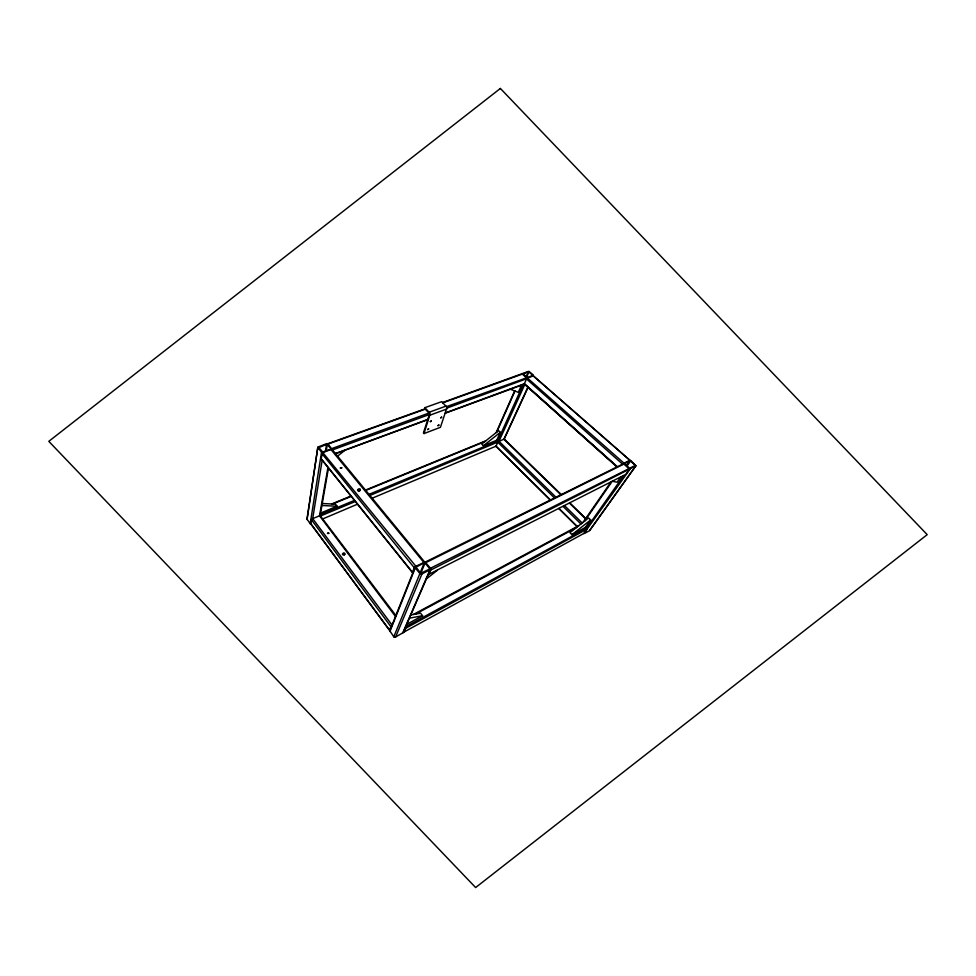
<?xml version="1.0" encoding="UTF-8"?>
<svg xmlns="http://www.w3.org/2000/svg" width="976" height="976" viewBox="0 0 976 976"><rect width="100%" height="100%" fill="white"/><g stroke="black" fill="none" stroke-linecap="round" stroke-linejoin="round"><path stroke-width="1.46" d="M624.433 463.734L630.203 460.843L635.352 465.393L629.593 468.26L624.591 463.502M522.892 373.954L528.675 371.771L532.872 375.418L527.089 377.553L523.063 373.686M429.769 568.959L420.815 573.266L425.06 563.006L424.279 562.871L416.02 567.129L420.705 573.168M391.815 625.701A3.221 2.611 -26.7 0 0 391.022 626.385L389.497 630.093L310.819 523.734L311.698 519.33A2.452 1.976 -26.7 0 1 312.381 518.781L319.518 515.792A1.342 1.086 -26.7 0 1 320.189 515.645L395.866 615.502M428.976 574.461L430.989 569.374A3.77 3.05 -26.7 0 0 430.697 568.532L425.353 562.261A2.233 1.806 -26.7 0 0 424.609 562.139L415.471 566.47A4.343 3.514 -26.7 0 0 414.605 567.166L412.409 572.241L321.214 458.769L322.3 453.193A2.513 2.037 -26.7 0 1 322.946 452.644L331.755 449.119L328.095 444.056A1.354 1.098 -26.7 0 0 327.668 443.775A1.915 1.549 -26.7 0 0 326.24 443.787L317.895 447.069M307.086 519.476L317.822 447.264L306.976 519.086L310.197 523.685A1.281 1.037 -26.7 0 0 310.941 524.027M318.884 447.63L326.96 444.178L330.949 448.716M310.197 523.685L321.543 452.144L317.944 447.703M322.165 460.196L312.698 518.634L392.059 625.067M325.459 451.107L326.594 444.214M326.252 450.814L327.338 444.336M327.96 467.394L319.518 515.792L395.487 616.442M320.128 515.645L328.473 468.041M331.73 449.521L331.84 448.899M328.778 533.286L327.521 533.335L328.729 532.994M585.405 527.406L590.626 519.976L588.565 517.963L569.947 532.664L571.96 534.689L585.405 527.406L586.6 528.602A1.94 1.562 -26.7 0 1 586.796 529.236L405.577 628.361A2.367 1.915 -26.7 0 0 405.382 627.507M589.687 530.517L635.962 465.747L630.703 460.501A2.135 1.72 -26.7 0 0 630.008 460.343L533.225 375.882L533.36 375.089L529.187 371.514A2.123 1.72 -26.7 0 0 528.443 371.38L442.531 402.539M341.759 467.919L340.441 468.187M441.664 417.289L440.884 417.887M332.316 449.973L429.367 414.507L423.425 432.905L424.035 433.551L440.42 427.317L446.874 407.907A5.832 4.709 -26.7 0 0 446.605 406.858L441.664 401.673L424.877 407.675L424.621 408.505L429.001 413.031L331.791 448.582A3.745 3.026 -26.7 0 1 332.157 449.533L424.731 562.127M550.488 499.98L496.076 446.191L497.943 441.896A2.037 1.647 -26.7 0 0 497.748 441.225L496.76 440.225L483.401 445.751L481.717 444.068L498.614 430.648L500.322 432.307L496.76 440.225M424.035 433.551L430.087 414.044A6.161 4.978 -26.7 0 0 429.794 412.982L424.877 407.675M427.647 429.44L428.635 428.83M524.929 384.19L617.357 466.833L524.344 383.873L526.65 378.566A2.233 1.806 -26.7 0 0 526.528 377.98L522.319 374.101L442.823 402.832M431.307 421.12L430.306 421.73M428.684 429.05L427.708 429.66M430.257 421.51L431.246 420.888M438.944 425.194L438.041 425.792M437.943 425.548L438.883 424.938M321.543 452.144L322.08 452.474A2.367 1.915 -26.7 0 0 322.775 452.547L415.849 566.263A1.232 1 -26.7 0 0 415.142 566.971L389.802 630.764L393.779 636.767A1.415 1.147 -26.7 0 0 394.365 637.157A1.452 1.171 -26.7 0 0 395.609 636.999L403.186 632.607L430.623 569.179M389.912 631.545L415.288 567.861A1.22 0.988 -26.7 0 1 415.142 566.971M416.081 567.471L416.313 566.824M393.779 636.767L419.9 573.571L415.288 567.861M420.229 572.583L424.279 562.871M395.609 636.999L422.01 573.851L429.952 569.85A1.232 1 -26.7 0 0 430.477 568.252L629.081 468.614A2.135 1.72 -26.7 0 0 629.788 468.773L635.742 465.942M369.831 495.491L498.041 441.994A2.501 2.013 -26.7 0 1 498.663 441.433L503.909 439.224L527.857 387.277M446.898 408.102L526.747 378.676A2.647 2.147 -26.7 0 1 527.345 378.115L533.36 375.882L629.886 460.343M402.624 633.156L429.952 569.85M404.04 631.948L405.54 628.483M496.15 432.6L514.633 390.912M496.735 432.136L514.974 391.047M521.611 384.995L518.293 392.352L510.253 389.192M526.088 376.809L528.358 371.795M523.209 384.41L497.601 441.054L368.928 494.393M526.552 377.212L528.955 371.893M524.771 384.52L498.992 441.262L555.991 497.248M504.177 439.139L528.04 387.435M430.928 569.947L629.142 469.322A2.025 1.635 -26.7 0 0 628.983 468.7L623.871 464.064L425.853 562.615M526.552 378.993L622.627 464.21M497.87 442.25L554.49 497.992M340.38 467.821L341.698 467.663M583.184 522.209L610.903 482.046M623.444 463.954C623.835 462.709 624.201 464.478 622.847 464.112M584.77 520.952L612.111 481.436M626.507 465.686L629.862 460.879M626.958 466.089L630.533 460.977M620.748 477.032L617.113 482.205L612.391 481.29M623.688 475.544L586.43 528.406L405.748 626.69M586.674 529.675L584.112 533.299L403.918 632.082M628.983 469.846L625.775 474.373L428.269 574.62M583.843 533.579L630.398 468.639M634.754 465.796L635.242 465.113M635.681 465.979L589.419 530.749L584.514 533.445M344.857 554.429L344.87 553.477A1.415 1.147 -26.7 0 0 342.613 553.758L342.637 554.612A1.525 1.232 -26.7 0 0 344.601 554.636L344.186 553.551M327.533 533.421L328.631 533.482M623.932 463.21L629.666 460.367M337.476 456.231L344.931 450.278M483.401 445.751L500.322 432.307M426.39 578.951L437.199 570.399M571.96 534.689L590.626 519.976M330.754 449.167L322.69 452.022L318.713 447.423M406.785 624.286L422.584 615.722L420.595 613.196L410.835 614.941M340.514 468.09L341.515 468.102M415.593 614.087L576.121 527.784M413.287 614.502L578.939 525.564M425.06 562.176L622.969 463.966A3.953 3.196 -26.7 0 1 623.981 463.161L527.321 377.956A2.135 1.72 -26.7 0 1 526.564 377.822L446.496 406.663M322.836 518.878L357.509 504.177M372.088 498.248L496.113 446.13M320.323 514.547L354.471 500.395M355.362 501.505L320.628 515.95A3.062 2.477 -26.7 0 0 320.25 514.864M320.579 513.059L337.11 506.227L335.512 504.189L322.263 503.494M331.584 503.982L350.97 496.04M365.402 490.123L485.865 440.774M332.609 504.031L351.25 496.394M365.683 490.464L484.791 441.628M335.293 453.572L427.781 419.412M445.422 412.897L524.405 383.727M335.463 453.779L427.695 419.704M445.324 413.177L524.356 384.129M430.001 415.154L446.776 409.005M429.269 412.201L446.081 406.089M327.668 443.775L424.95 408.859M328.095 444.056L425.243 409.151M409.444 618.162L422.584 615.722M321.909 505.495L337.11 506.227M441.652 417.057L440.64 417.801M360.156 489.232L360.229 490.416A1.757 1.415 -26.7 0 1 357.997 490.574M357.875 490.574L357.619 490.184A1.647 1.33 -26.7 0 1 359.851 489.793M524.405 384.19L616.991 467.016M569.85 502.921L585.783 518.439M504.433 439.2L561.322 494.612M503.909 439.224L560.932 494.808M569.472 503.116L585.551 518.793M564.531 505.629L582.196 522.99M563.03 506.398L580.915 524.002M559.016 508.435L577.231 526.479M496.113 446.459L550.244 500.102M558.784 508.557L576.999 526.601M332.084 449.692L331.877 449.558A1.305 1.049 -26.7 0 0 331.059 449.643M425.06 563.006L429.745 568.703M331.047 449.643L423.767 562.335M358.485 489.549L359.51 490.806M357.777 489.928L358.546 490.867M322.019 453.73L414.214 567.69M321.275 459.086L412.409 572.497M343.357 553.587L344.284 554.832M311.454 519.769L390.876 626.616M310.856 523.941L389.497 630.264M357.606 490.074L357.875 489.464A1.757 1.415 -26.7 0 1 360.095 489.293M496.186 446.52A1.488 1.196 -26.7 0 1 495.698 446.459M422.01 573.851A1.745 1.415 -26.7 0 1 420.009 573.583M342.43 554.209A1.403 1.135 -26.7 0 1 344.516 553.795M500.371 88.45L48.8 441.347L475.629 887.55L927.2 534.653L500.371 88.45"/></g></svg>
